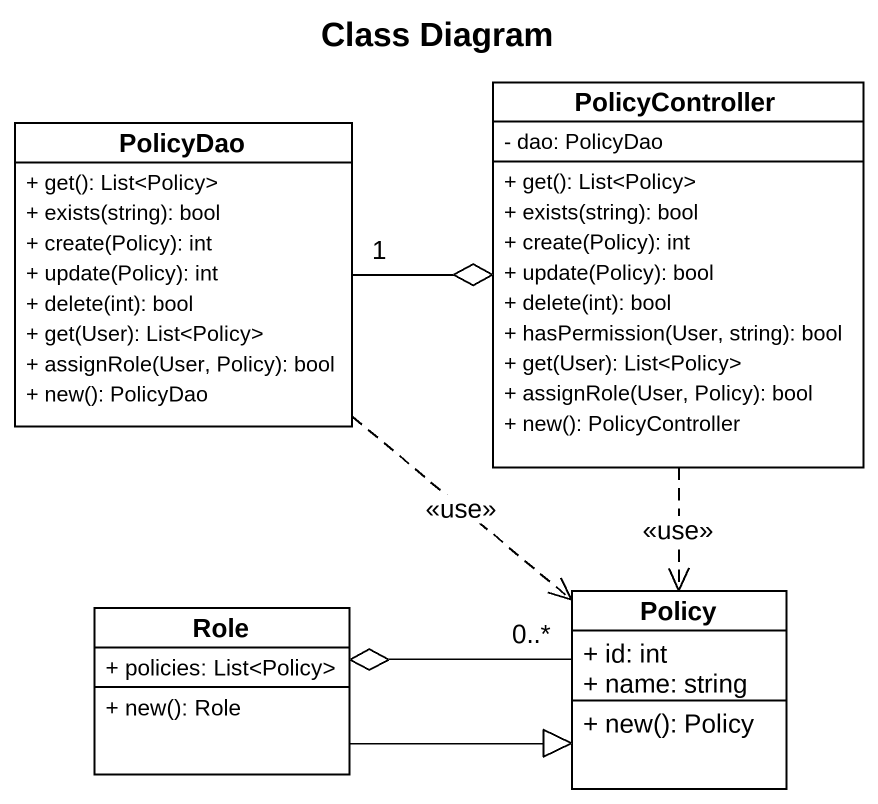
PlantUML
@startuml
title Class Diagram
hide circle
hide empty members
skinparam classAttributeIconSize 0
class PolicyController {
  - dao: PolicyDao
  + get(): List<Policy>
  + exists(string): bool
  + create(Policy): int
  + update(Policy): bool
  + delete(int): bool
  + hasPermission(User, string): bool
  + get(User): List<Policy>
  + assignRole(User, Policy): bool
  + new(): PolicyController
}
class PolicyDao {
  + get(): List<Policy>
  + exists(string): bool
  + create(Policy): int
  + update(Policy): int
  + delete(int): bool
  + get(User): List<Policy>
  + assignRole(User, Policy): bool
  + new(): PolicyDao
}
class Role {
  + policies: List<Policy>
  + new(): Role
}
class Policy {
  + id: int
  + name: string
  + new(): Policy
}
PolicyController ..> Policy : <<use>>
PolicyDao "1" -right-o PolicyController
PolicyDao ..> Policy : <<use>>
Role -right-|> Policy
Policy "0..*" -left-o Role
@enduml
